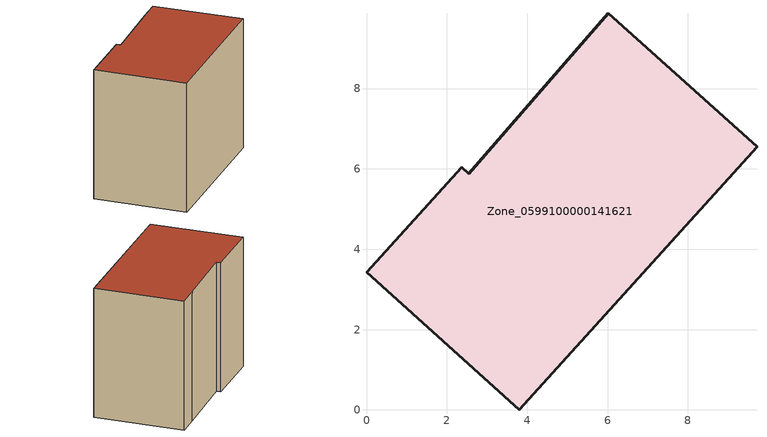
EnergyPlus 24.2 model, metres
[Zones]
Zone_0599100000141621
 floor ground (C_G): 5.18,8.92 6.02,9.88 9.72,6.55 3.8,0 0,3.43 2.37,6.04 2.55,5.88 z0
 wall outside (C_F): 9.72,6.55 6.02,9.88 5.18,8.92 2.55,5.88 2.37,6.04 0,3.43 3.8,0 9.72,6.55 z0:7.29
 roof outside (C_R): 6.02,9.88 5.18,8.92 2.55,5.88 2.37,6.04 0,3.43 3.8,0 9.72,6.55 z7.29
[BUILDING]
Pand.0599100000141621: North Axis=0; Terrain=City; Loads Convergence Tolerance Value=0.04; Temperature Convergence Tolerance Value=0.4; Solar Distribution=FullExterior; Maximum Number of Warmup Days=25; Minimum Number of Warmup Days=1
[Site:Location]
Rotterdam.The.Hague.AP_ZH_NLD Design_Conditions: Latitude=51.96; Longitude=4.45; Time Zone=1; Elevation=-4.5
[SITE:GROUNDTEMPERATURE:BUILDINGSURFACE]
18, 18, 18, 18, 18, 18, 18, 18, 18, 18, 18, 18
[MATERIAL] Thermal Absorptance=0.9; Solar Absorptance=0.7; Visible Absorptance=0.7
Name | Roughness | Thickness | Conductivity | Density | Specific Heat
G.TC.1946 | MediumSmooth | 0.15 | 1 | 540 | 1210
F.TC.1946 | Rough | 0.3 | 0.857143 | 1920 | 840
R.TC.1946 | MediumRough | 0.2 | 0.909091 | 1500 | 1000
[CONSTRUCTION]
C_G: G.TC.1946
C_F: F.TC.1946
C_R: R.TC.1946
[ZONE]
Zone_0599100000141621: Type=1; Multiplier=1; Ceiling Height=Autocalculate; Volume=Autocalculate; Floor Area=autocalculate; Part of Total Floor Area=Yes
[ZONEINFILTRATION:DESIGNFLOWRATE]
Infil_Zone_0599100000141621: Zone or ZoneList or Space or SpaceList=Zone_0599100000141621; Schedule=AlwaysOn; Design Flow Rate Calculation Method=Flow/Area; Flow Rate per Floor Area=0.003; Constant Term Coefficient=1; Temperature Term Coefficient=0; Velocity Term Coefficient=0; Velocity Squared Term Coefficient=0
[HVACTEMPLATE:ZONE:IDEALLOADSAIRSYSTEM]
Zone_0599100000141621: Maximum Heating Supply Air Temperature=50; Minimum Cooling Supply Air Temperature=13; Maximum Heating Supply Air Humidity Ratio=0.0156; Minimum Cooling Supply Air Humidity Ratio=0.0077; Heating Limit=NoLimit; Cooling Limit=NoLimit; Dehumidification Control Type=ConstantSensibleHeatRatio; Cooling Sensible Heat Ratio=0.7; Dehumidification Setpoint=60; Humidification Control Type=None; Humidification Setpoint=30; Outdoor Air Method=None; Outdoor Air Flow Rate per Person=0.00944; Outdoor Air Flow Rate per Zone Floor Area=0; Outdoor Air Flow Rate per Zone=0; Demand Controlled Ventilation Type=None; Outdoor Air Economizer Type=NoEconomizer; Heat Recovery Type=None; Sensible Heat Recovery Effectiveness=0.7; Latent Heat Recovery Effectiveness=0.65
[ZONECONTROL:THERMOSTAT]
ThermostatControl_Zone_0599100000141621: Zone or ZoneList=Zone_0599100000141621; Control Type Schedule=DualSetpointControlType; Control 1=Thermostat_Zone_0599100000141621; Temperature Difference Between Cutout And Setpoint=0
[THERMOSTATSETPOINT:DUALSETPOINT]
Thermostat_Zone_0599100000141621: Heating Setpoint Temperature Schedule=HeatingSetpoint_Zone_0599100000141621; Cooling Setpoint Temperature Schedule=CoolingSetpoint_Zone_0599100000141621
[SCHEDULE:COMPACT]
HeatingSetpoint_Zone_0599100000141621: Through: 12/31, For: AllDays, Until: 24:00, 21
CoolingSetpoint_Zone_0599100000141621: Through: 12/31, For: AllDays, Until: 24:00, 24
DualSetpointControlType: Through: 12/31, For: AllDays, Until: 24:00, 4
AlwaysOn: Through: 12/31, For: AllDays, Until: 24:00, 1
